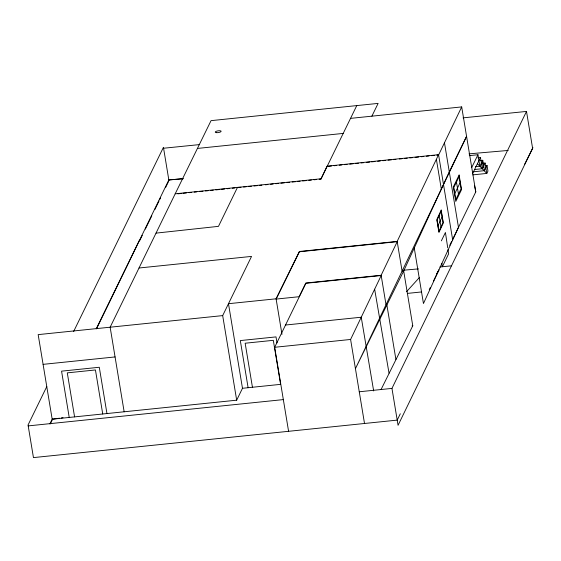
<?xml version="1.0" encoding="UTF-8"?>
<svg xmlns="http://www.w3.org/2000/svg" width="561" height="561" viewBox="0 0 561 561"><rect width="100%" height="100%" fill="white"/><g stroke="black" fill="none" stroke-linecap="round" stroke-linejoin="round"><path stroke-width="0.84" d="M381.059 389.537L412.763 325.808L403.689 270.97L355.429 368.64L466.577 136.365L449.277 171.841L403.689 270.97L402.09 271.131L397.167 241.398L438.569 154.682L327.049 166.182L320.941 179.078L319.202 179.254M350.541 118.371L461.696 106.913L438.618 154.962L436.872 155.145M438.008 225.76L442.117 216.819M381.143 275.255L397.209 241.679L299.42 251.77L276.131 299.083L299.153 296.706L305.829 283.017L381.143 275.255L386.017 304.714L386.824 304.63L395.905 359.475M364.51 423.478L350.597 339.461L381.192 275.535L305.871 283.298L274.673 347.287L288.585 431.304M50.35 423.843L52.636 419.137M96.59 328.655L168.833 179.948L163.433 147.34L73.638 331.502M441.36 240.851L445.427 232.485L447.727 247.857M532.95 147.62L398.065 425.301L391.957 388.401L526.499 111.429L463.056 117.859M46.773 386.592L28.05 425L33.45 457.601L397.202 420.112L400.295 413.773M49.88 423.906L52.173 419.2L38.169 334.622L222.682 315.605L251.545 256.405L139.009 268.004M96.204 328.886L139.479 240.15L139.591 240.851L142.263 235.375M145.313 229.119L151.793 215.831M154.843 209.576L159.036 200.978M159.794 199.414L160.558 197.851M165.516 187.683L168.566 181.427M320.892 178.798L175.186 193.818L110.145 327.203L124.149 411.781M320.941 179.078L356.768 105.594L378.114 103.399L371.887 116.169M59.571 418.19L52.173 419.2L236.679 400.182L242.478 388.289L228.481 303.704L276.089 298.803L299.371 251.489L397.167 241.398M454.817 193.517L460.111 182.662M471.731 167.508L477.958 154.738L469.291 155.628M472.706 173.398L480.461 157.494L477.86 157.76M475.532 166.68L479.865 166.238L482.769 160.271L480.16 160.544M474.515 169.52L482.32 168.714L485.083 163.048L482.467 163.321M473.168 171.82L484.487 170.649L487.018 165.46L485.279 165.635M449.747 245.29L451.584 241.518M452.664 239.302L452.32 240.003L452.692 239.968L438.569 154.682M453.029 238.558L475.77 191.911L461.696 106.913M429.263 289.7L430.378 287.414M433.351 281.32L438.926 269.89L436.774 273.607M406.473 291.755L419.291 277.653M61.303 417.952L63.035 417.714M156.021 233.124L218.474 226.349L237.464 187.395L240.985 187.318M356.768 105.594L211.048 120.643L175.186 193.818M163.581 148.237L199.674 144.577M197.5 148.427L343.206 133.413M327.968 166.372L331.453 166.014M334.061 165.74L336.677 165.474M339.293 165.2L341.908 164.934M344.517 164.661L347.133 164.394M349.748 164.128L353.234 163.763M355.849 163.496L358.458 163.23M361.074 162.956L363.689 162.69M366.298 162.417L369.783 162.059M371.529 161.877L375.014 161.519M377.63 161.252L380.239 160.979M382.854 160.712L385.47 160.446M388.086 160.173L391.571 159.815M393.31 159.633L395.926 159.366M399.411 159.008L402.027 158.735M404.635 158.468L407.251 158.195M409.867 157.929L412.482 157.662M415.091 157.389L418.576 157.031M421.192 156.757L423.807 156.491M426.416 156.224L429.032 155.951M431.647 155.685L434.263 155.411M482.397 161.295L483.189 166.919M177.823 193.833L181.287 193.475M183.012 193.293L186.476 192.935M189.071 192.668L191.666 192.402M194.26 192.135L196.855 191.869M199.45 191.603L202.914 191.245M205.508 190.978L208.103 190.712M210.698 190.438L213.292 190.172M215.887 189.906L219.344 189.548M221.076 189.373L224.533 189.015M227.135 188.748L229.73 188.482M232.324 188.215L234.919 187.942M243.593 187.051L246.202 186.778M248.811 186.511L251.419 186.245M254.021 185.979L257.499 185.614M259.238 185.439L261.847 185.172M265.325 184.807L267.927 184.541M270.535 184.274L273.144 184.001M275.753 183.735L278.354 183.468M280.963 183.202L284.441 182.837M287.05 182.57L289.658 182.304M292.26 182.03L295.738 181.673M297.477 181.498L300.086 181.231M302.695 180.958L306.166 180.6M308.774 180.333L311.383 180.06M313.992 179.793L316.593 179.527M472.867 174.864L486.801 173.433L487.951 171.07L487.018 165.46M451.549 265.816L439.817 266.994M407.328 293.41L421.22 291.979M285.528 325.029L361.242 317.224L373.661 390.94M412.097 325.878L412.763 325.808M43.092 364.355L115.068 356.936M274.673 347.287L350.597 339.461M242.478 388.289L280.598 384.355L273.312 340.331L245.157 343.227L252.443 387.258M28.197 425.897L283.333 399.6M359.257 391.774L391.957 388.401M168.945 180.649L168.833 179.948L182.767 178.707M403.618 270.206L418.443 268.887M168.833 179.948L183.475 178.671M469.01 153.854L508.217 150.446M477.425 163.721L486.801 173.433L485.083 163.048M474.536 185.488L475.77 191.911M526.499 111.429L532.606 148.328L524.724 164.114M482.769 160.271L484.487 170.649M480.461 157.494L482.32 168.714M477.958 154.738L479.865 166.238M456.465 182.059L458.463 194.12M444.403 142.382L458.477 227.387L423.45 303.529L414.256 247.983M436.402 159.401L441.325 189.141M439.13 215.676L440.988 226.896M389.032 373.184L374.643 289.21M276.089 298.803L281.973 334.349M277.001 342.897L276.005 336.895L240.311 340.576L248.109 387.707M222.682 315.605L236.679 400.182M106.955 413.555L99.29 367.266L61.563 371.158L69.227 417.44M102.733 413.99L95.44 369.958L67.292 372.862L74.578 416.893M447.987 249.561L448.625 253.831L442.341 266.77L441.83 263.347M441.184 210.073L436.809 219.582L438.947 232.485L443.323 222.976L441.184 210.073M441.191 211.209L437.075 220.15L438.933 231.37L443.05 222.429L441.191 211.209M459.115 175.046L453.365 186.848L455.777 201.434L461.535 189.632L459.115 175.046M459.115 176.631L453.821 187.486L455.82 199.548L461.114 188.692L459.115 176.631M216.406 132.655A2.973 0.884 -8.5 0 0 221.111 131.421A2.973 0.884 -8.5 0 0 217.051 131.036A2.973 0.884 -8.5 0 0 216.406 132.655"/></g></svg>
